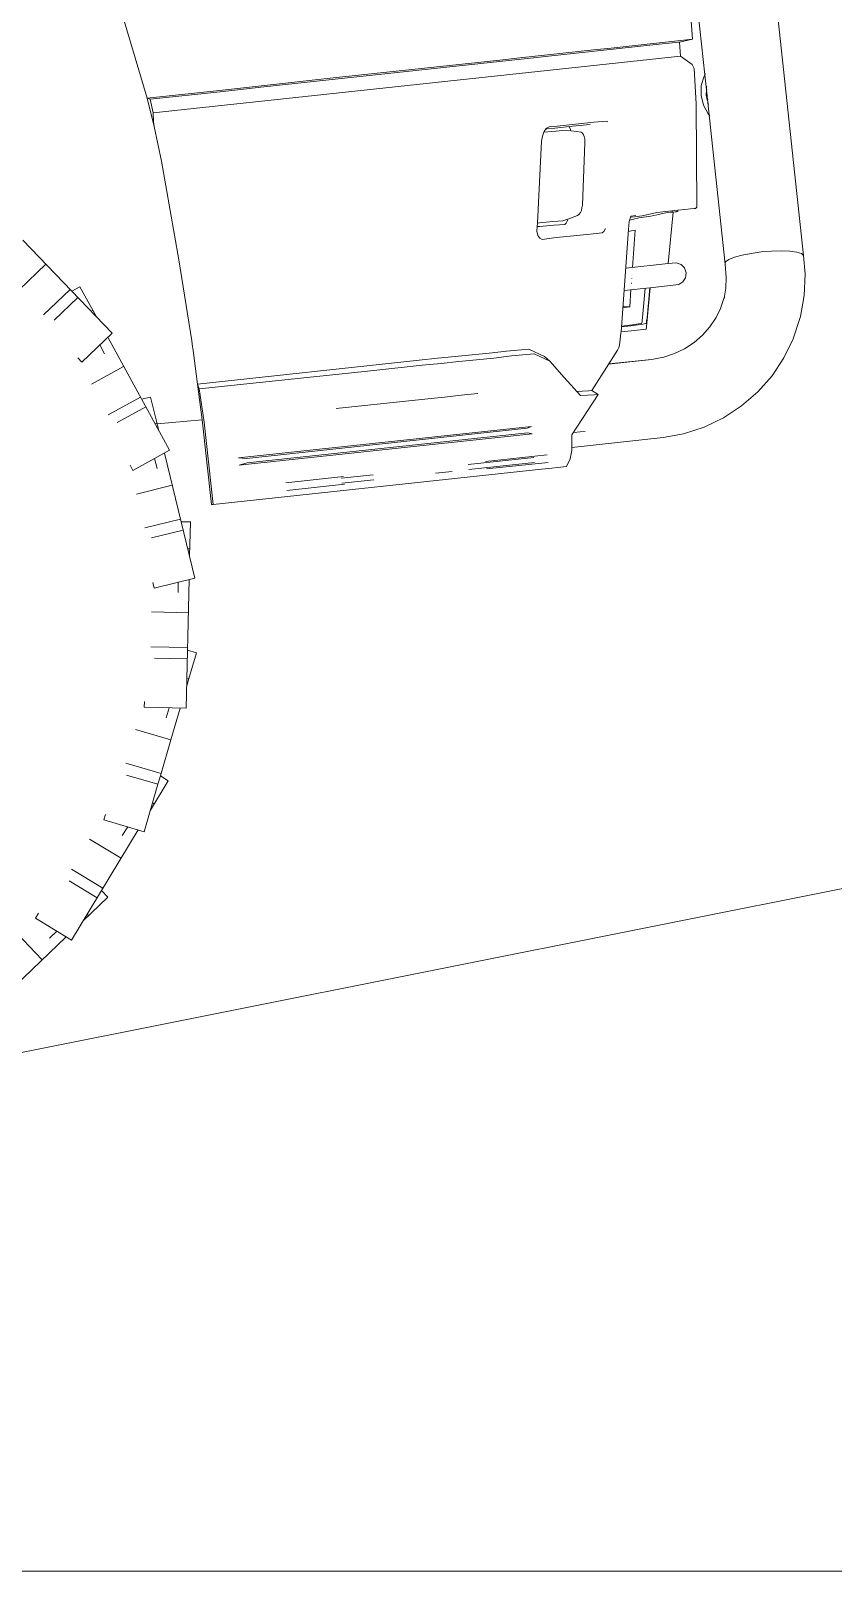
# Model space of a CAD drawing. Header units: millimetres. Extents: x 1010 to 1494, y -119 to 564.
# Drawn here: x 1395.633 to 1396.352, y 474.529 to 475.91 of the extents above; entities that cross this region are included whole.
import ezdxf

# ---------------------------------------------------------------- set-up
doc = ezdxf.new("R2010")
doc.units = ezdxf.units.MM
doc.layers.get('0').update_dxf_attribs({"lineweight": 9})
doc.layers.add('50', color=2, linetype='Continuous', lineweight=9)
doc.layers.add('Edges', color=7, linetype='Continuous', lineweight=9)

# ---------------------------------------------------------------- blocks, each defined once
blk = doc.blocks.new('rs')
at = {"layer": 'Edges'}
for p, q in [((-166.572, -16.007), (-166.572, -1.436)), ((-163.243, -1.61), (-163.243, -7.983)), ((-139.741, -6.441), (-138.981, -2.269)), ((-162.895, -6.431), (-162.96, -4.524)), ((-162.339, -6.491), (-162.895, -6.431)), ((-159.432, -6.431), (-162.895, -6.431)), ((-162.284, -6.49), (-162.339, -6.491)), ((-162.31, -7.08), (-162.339, -6.491)), ((-161.887, -6.49), (-162.284, -6.49)), ((-161.887, -6.49), (-161.6, -6.491)), ((-161.6, -6.491), (-156.772, -6.491)), ((-159.432, -6.431), (-158.687, -6.432)), ((-155.564, -6.432), (-158.687, -6.432)), ((-156.772, -6.491), (-156.01, -6.493)), ((-156.01, -6.493), (-144.695, -6.497)), ((-155.564, -6.432), (-154.717, -6.434)), ((-147.509, -6.434), (-154.717, -6.434)), ((-147.509, -6.434), (-144.725, -6.438)), ((-144.725, -6.438), (-142.813, -6.444)), ((-144.695, -6.497), (-142.839, -6.503)), ((-142.839, -6.503), (-139.862, -6.5)), ((-139.741, -6.441), (-142.813, -6.444)), ((-139.862, -6.5), (-139.931, -7.082)), ((-139.741, -6.441), (-139.907, -7.661)), ((-139.741, -6.441), (-139.862, -6.5)), ((-162.765, -7.489), (-162.31, -7.08)), ((-139.931, -7.082), (-162.31, -7.08)), ((-139.9, -7.468), (-139.931, -7.082)), ((-162.824, -7.666), (-162.765, -7.489)), ((-162.76, -9.16), (-162.824, -7.666)), ((-140.06, -9.155), (-139.907, -7.661)), ((-139.907, -7.661), (-139.9, -7.468)), ((-163.276, -7.94), (-163.209, -8.027)), ((-163.243, -7.983), (-163.244, -8.623)), ((-163.209, -8.027), (-163.048, -8.415)), ((-163.048, -8.415), (-162.994, -8.831)), ((-163.276, -8.463), (-163.261, -8.495)), ((-163.244, -8.623), (-163.276, -8.623)), ((-163.276, -8.831), (-163.215, -8.831)), ((-163.24, -9.039), (-163.276, -9.039)), ((-163.261, -8.495), (-163.244, -8.623)), ((-163.243, -9.06), (-163.261, -9.194)), ((-163.244, -8.623), (-163.243, -8.629)), ((-163.243, -16.022), (-163.243, -8.629)), ((-163.243, -8.629), (-163.213, -8.845)), ((-163.24, -9.039), (-163.243, -9.06)), ((-163.213, -8.845), (-163.24, -9.039)), ((-162.994, -8.831), (-163.048, -9.247)), ((-163.261, -9.194), (-163.276, -9.226)), ((-163.209, -9.635), (-163.276, -9.722)), ((-163.048, -9.247), (-163.209, -9.635)), ((-162.318, -13.495), (-162.76, -9.16)), ((-158.916, -9.478), (-158.964, -9.52)), ((-158.371, -9.463), (-158.916, -9.478)), ((-157.597, -9.462), (-158.371, -9.463)), ((-158.206, -9.545), (-157.46, -9.544)), ((-157.181, -9.684), (-157.802, -9.836)), ((-156.821, -9.465), (-157.597, -9.462)), ((-157.46, -9.544), (-156.71, -9.547)), ((-157.362, -9.728), (-157.358, -9.675)), ((-157.358, -9.675), (-157.331, -9.57)), ((-157.331, -9.57), (-157.303, -9.545)), ((-156.736, -9.671), (-157.181, -9.684)), ((-156.488, -9.456), (-156.821, -9.465)), ((-156.229, -9.668), (-156.736, -9.671)), ((-156.71, -9.547), (-156.389, -9.538)), ((-156.488, -9.456), (-156.368, -9.505)), ((-156.389, -9.538), (-156.3, -9.575)), ((-156.388, -9.517), (-156.356, -9.517)), ((-156.368, -9.505), (-156.356, -9.517)), ((-156.338, -9.536), (-156.356, -9.517)), ((-156.355, -9.537), (-156.338, -9.536)), ((-156.247, -9.63), (-156.338, -9.536)), ((-156.229, -9.668), (-156.247, -9.63)), ((-156.156, -9.823), (-156.229, -9.668)), ((-140.348, -13.383), (-140.06, -9.155)), ((-157.917, -10.139), (-157.908, -10.026)), ((-157.904, -10.29), (-157.917, -10.139)), ((-157.908, -10.026), (-157.888, -9.952)), ((-157.521, -12.904), (-157.904, -10.29)), ((-157.839, -9.868), (-157.888, -9.952)), ((-157.802, -9.836), (-157.839, -9.868)), ((-156.156, -9.823), (-156.101, -10.035)), ((-155.557, -13.457), (-156.101, -10.035)), ((-137.211, -16.155), (-133.893, -11.847)), ((-157.489, -13.017), (-157.521, -12.904)), ((-133.52, -13.903), (-134.748, -12.957)), ((-162.253, -13.55), (-162.318, -13.495)), ((-162.253, -13.55), (-162.198, -13.549)), ((-162.198, -13.549), (-162.041, -13.549)), ((-161.805, -13.546), (-162.041, -13.549)), ((-161.511, -13.542), (-161.805, -13.546)), ((-161.508, -13.541), (-161.511, -13.542)), ((-161.494, -13.601), (-161.511, -13.542)), ((-161.508, -13.541), (-161.122, -13.536)), ((-161.494, -13.601), (-161.438, -13.601)), ((-161.42, -13.586), (-161.441, -13.59)), ((-161.438, -13.601), (-161.281, -13.599)), ((-160.862, -15.742), (-161.299, -13.599)), ((-161.252, -13.563), (-161.292, -13.563)), ((-161.281, -13.599), (-161.045, -13.596)), ((-161.21, -13.563), (-161.252, -13.563)), ((-161.122, -13.536), (-160.614, -13.543)), ((-161.045, -13.596), (-160.738, -13.628)), ((-160.738, -13.628), (-160.34, -13.671)), ((-160.614, -13.543), (-159.983, -13.625)), ((-159.983, -13.625), (-159.651, -13.619)), ((-159.501, -13.582), (-159.713, -13.577)), ((-159.651, -13.619), (-159.487, -13.617)), ((-159.417, -13.799), (-159.501, -13.582)), ((-157.458, -13.122), (-157.489, -13.017)), ((-157.407, -13.196), (-157.458, -13.122)), ((-157.334, -13.278), (-157.407, -13.196)), ((-157.334, -13.278), (-157.275, -13.318)), ((-156.851, -13.421), (-157.275, -13.318)), ((-156.827, -13.481), (-156.851, -13.421)), ((-156.628, -13.475), (-156.851, -13.421)), ((-156.759, -13.582), (-156.827, -13.481)), ((-156.692, -13.629), (-156.759, -13.582)), ((-156.241, -13.611), (-156.692, -13.629)), ((-156.628, -13.475), (-156.212, -13.457)), ((-155.624, -13.602), (-156.241, -13.611)), ((-156.212, -13.457), (-155.642, -13.451)), ((-155.642, -13.451), (-155.558, -13.448)), ((-155.529, -13.6), (-155.624, -13.602)), ((-155.529, -13.6), (-155.557, -13.457)), ((-155.492, -13.793), (-155.529, -13.6)), ((-140.516, -16.839), (-140.348, -13.383)), ((-160.34, -13.671), (-159.826, -13.691)), ((-159.826, -13.691), (-159.441, -13.739)), ((-159.623, -14.192), (-159.397, -14.201)), ((-159.344, -15.742), (-159.623, -14.192)), ((-159.347, -14.13), (-159.417, -13.799)), ((-159.397, -14.201), (-159.333, -14.208)), ((-158.571, -18.398), (-159.347, -14.13)), ((-158.382, -13.991), (-158.306, -14.105)), ((-158.306, -14.105), (-158.231, -14.158)), ((-158.231, -14.158), (-157.718, -14.148)), ((-157.718, -14.148), (-157.01, -14.149)), ((-157.01, -14.149), (-156.27, -14.138)), ((-156.27, -14.138), (-155.681, -14.166)), ((-155.681, -14.166), (-155.586, -14.1)), ((-155.553, -14.045), (-155.61, -14.084)), ((-155.586, -14.1), (-155.514, -13.979)), ((-155.564, -14.065), (-155.569, -14.067)), ((-155.52, -14.046), (-155.521, -14.046)), ((-155.514, -13.979), (-155.492, -13.793)), ((-136.073, -14.061), (-136.631, -15.402)), ((-135.713, -14.211), (-136.073, -14.061)), ((-134.418, -15.075), (-135.649, -14.127)), ((-134.846, -15.346), (-135.939, -14.504)), ((-136.432, -15.144), (-136.51, -15.112)), ((-166.491, -15.919), (-166.572, -16.007)), ((-166.572, -16.007), (-166.561, -16.809)), ((-166.302, -15.837), (-166.491, -15.919)), ((-166.019, -15.767), (-166.302, -15.837)), ((-165.659, -15.714), (-166.019, -15.767)), ((-165.249, -15.681), (-165.659, -15.714)), ((-164.815, -15.672), (-165.249, -15.681)), ((-164.387, -15.685), (-164.815, -15.672)), ((-163.995, -15.721), (-164.387, -15.685)), ((-163.665, -15.777), (-163.995, -15.721)), ((-163.42, -15.849), (-163.665, -15.777)), ((-163.276, -15.933), (-163.42, -15.849)), ((-163.249, -16.004), (-163.276, -15.933)), ((-163.243, -16.022), (-163.249, -16.004)), ((-163.235, -16.582), (-163.243, -16.022)), ((-161.575, -16.207), (-161.527, -16)), ((-161.575, -16.207), (-161.527, -16.414)), ((-161.527, -16), (-161.395, -15.834)), ((-161.395, -15.834), (-161.204, -15.742)), ((-161.204, -15.742), (-160.862, -15.742)), ((-160.862, -15.742), (-159.054, -15.742)), ((-159.328, -15.834), (-159.329, -15.826)), ((-159.261, -16.207), (-159.265, -16.186)), ((-135.807, -17.236), (-137.211, -16.155)), ((-166.561, -16.809), (-166.426, -17.699)), ((-163.166, -17.039), (-163.235, -16.582)), ((-161.527, -16.414), (-161.395, -16.581)), ((-161.395, -16.581), (-161.204, -16.673)), ((-159.99, -16.673), (-161.204, -16.673)), ((-159.99, -16.673), (-159.701, -18.144)), ((-159.99, -16.673), (-159.986, -16.673)), ((-159.973, -16.673), (-159.986, -16.673)), ((-159.973, -16.673), (-159.727, -17.928)), ((-158.885, -16.673), (-159.973, -16.673)), ((-159.54, -17.895), (-159.779, -16.673)), ((-159.223, -16.414), (-159.228, -16.39)), ((-159.049, -17.385), (-159.179, -16.661)), ((-140.529, -17.09), (-140.516, -16.839)), ((-139.098, -21.33), (-137.009, -16.31)), ((-136.639, -16.595), (-136.804, -16.996)), ((-163.044, -17.45), (-163.166, -17.039)), ((-163.066, -17.405), (-163.044, -17.45)), ((-163.044, -17.45), (-163.044, -17.451)), ((-163.044, -17.451), (-163.043, -17.454)), ((-163.043, -17.455), (-163.043, -17.454)), ((-162.873, -17.829), (-163.043, -17.455)), ((-159.049, -17.385), (-158.765, -17.333)), ((-158.823, -17.391), (-159.049, -17.385)), ((-158.754, -17.392), (-158.823, -17.391)), ((-140.562, -18.685), (-140.533, -17.245)), ((-140.533, -17.245), (-140.532, -17.156)), ((-140.532, -17.156), (-140.529, -17.09)), ((-135.807, -17.236), (-135.659, -17.044)), ((-166.426, -17.699), (-166.17, -18.564)), ((-162.873, -17.831), (-162.873, -17.829)), ((-162.624, -18.226), (-162.873, -17.831)), ((-159.697, -18.05), (-159.727, -17.928)), ((-159.701, -18.144), (-159.669, -18.276)), ((-159.697, -18.05), (-159.685, -18.099)), ((-159.685, -18.099), (-159.664, -18.165)), ((-159.527, -18.178), (-159.664, -18.165)), ((-159.51, -18.016), (-159.54, -17.895)), ((-159.017, -18.19), (-159.527, -18.178)), ((-159.498, -18.066), (-159.51, -18.016)), ((-159.476, -18.131), (-159.498, -18.066)), ((-159.476, -18.131), (-159.34, -18.144)), ((-159.34, -18.144), (-159.338, -18.144)), ((-159.085, -18.151), (-159.338, -18.144)), ((-158.832, -18.157), (-159.085, -18.151)), ((-158.609, -18.19), (-159.017, -18.19)), ((-158.832, -18.157), (-158.83, -18.157)), ((-158.83, -18.157), (-158.615, -18.157)), ((-136.116, -18.199), (-137.547, -17.603)), ((-166.17, -18.564), (-166.139, -18.642)), ((-166.139, -18.642), (-165.769, -19.461)), ((-162.624, -18.228), (-162.624, -18.226)), ((-162.322, -18.587), (-162.624, -18.228)), ((-162.322, -18.589), (-162.322, -18.587)), ((-161.974, -18.905), (-162.322, -18.589)), ((-159.655, -18.331), (-159.669, -18.276)), ((-159.632, -18.401), (-159.655, -18.331)), ((-159.507, -18.401), (-159.632, -18.401)), ((-159.004, -18.399), (-159.507, -18.401)), ((-158.571, -18.398), (-159.004, -18.399)), ((-158.571, -18.398), (-158.562, -18.448)), ((-158.562, -18.448), (-158.444, -18.947)), ((-155.244, -19.091), (-154.628, -18.708)), ((-154.628, -18.708), (-153.685, -18.697)), ((-153.685, -18.697), (-152.946, -18.698)), ((-152.946, -18.698), (-152.226, -18.695)), ((-152.226, -18.695), (-151.5, -18.687)), ((-151.5, -18.687), (-150.759, -18.679)), ((-150.759, -18.679), (-149.974, -18.675)), ((-149.974, -18.675), (-140.562, -18.685)), ((-140.562, -18.685), (-140.615, -18.891)), ((-140.562, -18.685), (-140.604, -20.203)), ((-165.769, -19.461), (-165.29, -20.225)), ((-161.586, -19.174), (-161.974, -18.905)), ((-161.974, -18.905), (-161.974, -18.907)), ((-161.974, -18.907), (-161.586, -19.177)), ((-161.164, -19.391), (-161.586, -19.174)), ((-161.586, -19.177), (-161.164, -19.393)), ((-160.716, -19.55), (-161.164, -19.391)), ((-161.164, -19.393), (-160.716, -19.552)), ((-158.444, -18.947), (-158.409, -19.049)), ((-158.409, -19.049), (-158.336, -19.147)), ((-158.336, -19.147), (-157.909, -19.689)), ((-155.446, -19.3), (-155.976, -20.052)), ((-154.825, -18.923), (-155.446, -19.3)), ((-155.446, -19.3), (-155.244, -19.091)), ((-153.873, -18.916), (-154.825, -18.923)), ((-153.119, -18.921), (-153.873, -18.916)), ((-152.379, -18.921), (-153.119, -18.921)), ((-151.636, -18.916), (-152.379, -18.921)), ((-150.878, -18.908), (-151.636, -18.916)), ((-150.079, -18.903), (-150.878, -18.908)), ((-148.02, -18.897), (-150.079, -18.903)), ((-148.02, -18.897), (-140.615, -18.891)), ((-140.672, -20.307), (-140.615, -18.891)), ((-138.541, -19.012), (-138.733, -20.452)), ((-138.155, -19.064), (-138.541, -19.012)), ((-137.024, -19.936), (-138.298, -19.406)), ((-136.681, -19.564), (-138.115, -18.967)), ((-160.251, -19.649), (-160.716, -19.55)), ((-160.716, -19.552), (-160.251, -19.651)), ((-159.732, -19.689), (-160.251, -19.649)), ((-160.251, -19.651), (-159.732, -19.692)), ((-157.909, -19.689), (-159.732, -19.689)), ((-159.732, -19.692), (-157.907, -19.692)), ((-157.089, -20.729), (-157.909, -19.689)), ((-155.976, -20.052), (-156.578, -20.891)), ((-138.695, -20.164), (-140.604, -20.203)), ((-138.608, -20.152), (-138.692, -20.14)), ((-165.29, -20.225), (-164.711, -20.919)), ((-157.334, -20.923), (-157.089, -20.729)), ((-157.089, -20.729), (-156.938, -20.727)), ((-156.938, -20.727), (-156.441, -20.7)), ((-152.287, -20.334), (-151.584, -20.335)), ((-151.584, -20.335), (-150.875, -20.338)), ((-150.875, -20.338), (-150.165, -20.338)), ((-150.165, -20.338), (-146.273, -20.33)), ((-140.684, -23.804), (-140.672, -20.307)), ((-140.604, -23.804), (-140.604, -20.203)), ((-164.711, -20.919), (-164.042, -21.53)), ((-157.181, -20.923), (-157.334, -20.923)), ((-157.334, -20.923), (-156.044, -22.501)), ((-156.578, -20.891), (-157.181, -20.923)), ((-139.582, -26.817), (-138.863, -21.427)), ((-137.463, -22.011), (-139.098, -21.33)), ((-164.042, -21.53), (-163.295, -22.048)), ((-163.295, -22.048), (-162.484, -22.464)), ((-154.383, -21.963), (-154.192, -22.023)), ((-141.952, -21.963), (-154.383, -21.963)), ((-142.293, -22.023), (-154.192, -22.023)), ((-142.293, -22.023), (-141.952, -21.963)), ((-138.432, -21.607), (-138.488, -22.036)), ((-137.463, -22.011), (-137.369, -21.787)), ((-162.484, -22.464), (-161.624, -22.77)), ((-161.624, -22.77), (-160.729, -22.96)), ((-156.411, -22.412), (-156.612, -22.412)), ((-156.133, -22.409), (-156.411, -22.412)), ((-156.119, -22.409), (-156.133, -22.409)), ((-156.044, -22.501), (-155.981, -23.028)), ((-154.386, -22.277), (-154.193, -22.217)), ((-141.953, -22.277), (-154.386, -22.277)), ((-142.293, -22.217), (-154.193, -22.217)), ((-141.953, -22.277), (-142.293, -22.217)), ((-160.729, -22.96), (-159.861, -23.028)), ((-159.861, -23.028), (-155.981, -23.028)), ((-155.981, -23.028), (-155.966, -23.158)), ((-155.861, -23.495), (-155.966, -23.158)), ((-154.917, -23.224), (-152.301, -23.224)), ((-154.344, -23.279), (-151.565, -23.279)), ((-147.532, -23.279), (-146.169, -23.279)), ((-146.279, -23.224), (-143.832, -23.224)), ((-137.511, -23.021), (-139.049, -22.816)), ((-155.682, -23.803), (-155.861, -23.495)), ((-155.682, -23.803), (-155.416, -23.803)), ((-155.416, -23.803), (-154.927, -23.804)), ((-154.926, -23.804), (-154.927, -23.804)), ((-154.62, -23.804), (-154.926, -23.804)), ((-154.922, -23.547), (-152.302, -23.547)), ((-154.62, -23.804), (-154.616, -23.804)), ((-154.616, -23.804), (-140.684, -23.804)), ((-154.347, -23.493), (-151.567, -23.493)), ((-150.152, -23.493), (-150.861, -23.493)), ((-146.171, -23.493), (-147.533, -23.493)), ((-146.28, -23.547), (-143.832, -23.547)), ((-140.684, -23.804), (-140.604, -23.804)), ((-139.258, -24.384), (-139.644, -24.434)), ((-139.644, -24.434), (-139.457, -25.875)), ((-137.704, -24.485), (-139.244, -24.28)), ((-137.939, -24.934), (-139.307, -24.751)), ((-139.414, -25.552), (-139.497, -25.563)), ((-137.826, -27.051), (-139.582, -26.817)), ((-138.63, -32.242), (-139.33, -26.85)), ((-138.867, -26.912), (-138.81, -27.341)), ((-137.826, -27.051), (-137.794, -26.811)), ((-137.612, -28.04), (-139.15, -28.239)), ((-138.946, -29.808), (-139.306, -29.956)), ((-137.419, -29.504), (-138.959, -29.704)), ((-139.306, -29.956), (-138.872, -31.009)), ((-137.53, -29.998), (-138.898, -30.175)), ((-138.794, -30.976), (-138.872, -31.009)), ((-138.872, -31.009), (-138.752, -31.299)), ((-136.873, -32.014), (-136.904, -31.773)), ((-136.873, -32.014), (-138.63, -32.242)), ((-137.843, -33.504), (-138.377, -32.209)), ((-137.914, -32.149), (-137.748, -32.549)), ((-136.41, -32.913), (-137.843, -33.504)), ((-137.843, -33.504), (-137.241, -34.967)), ((-135.845, -34.277), (-137.281, -34.869)), ((-137.241, -34.967), (-137.55, -35.203)), ((-137.241, -34.967), (-137.099, -35.309)), ((-135.824, -34.783), (-137.099, -35.309)), ((-137.55, -35.203), (-136.668, -36.357)), ((-136.305, -37.236), (-137.099, -35.309)), ((-136.792, -36.056), (-136.859, -36.107)), ((-134.667, -36.56), (-134.759, -36.337)), ((-134.667, -36.56), (-136.305, -37.236)), ((-135.638, -36.96), (-135.374, -37.304)), ((-132.768, -41.458), (-136.07, -37.139)), ((-133.987, -37.31), (-135.219, -38.251)), ((-133.088, -38.481), (-134.322, -39.424)), ((-132.937, -38.964), (-134.033, -39.802)), ((-134.258, -39.508), (-134.496, -39.817)), ((-134.496, -39.817), (-133.345, -40.703)), ((-131.36, -40.381), (-131.507, -40.189)), ((-133.543, -40.444), (-133.594, -40.511)), ((-131.36, -40.381), (-132.768, -41.458)), ((-130.51, -40.929), (-131.456, -42.158)), ((-128.258, -44.62), (-132.566, -41.303)), ((-132.194, -41.019), (-131.851, -41.283))]:
    blk.add_line(p, q, dxfattribs=at)

msp = doc.modelspace()

# ---------------------------------------------------------------- linework, layer by layer
at = {"layer": '50'}
for p, q in [((1417.10004, 479.28917), (1395.10004, 474.88917)), ((1395.10004, 474.52917), (1417.10004, 474.52917))]:
    msp.add_line(p, q, dxfattribs=at)

# ---------------------------------------------------------------- block references
at = {"xscale": -0.02122798653101838, "yscale": 0.02122798653101838, "zscale": 0.02122798653101838, "rotation": 6.132429676430879}
msp.add_blockref('rs', (1392.77352, 475.66905), dxfattribs=at)

doc.saveas('drawing.dxf')
